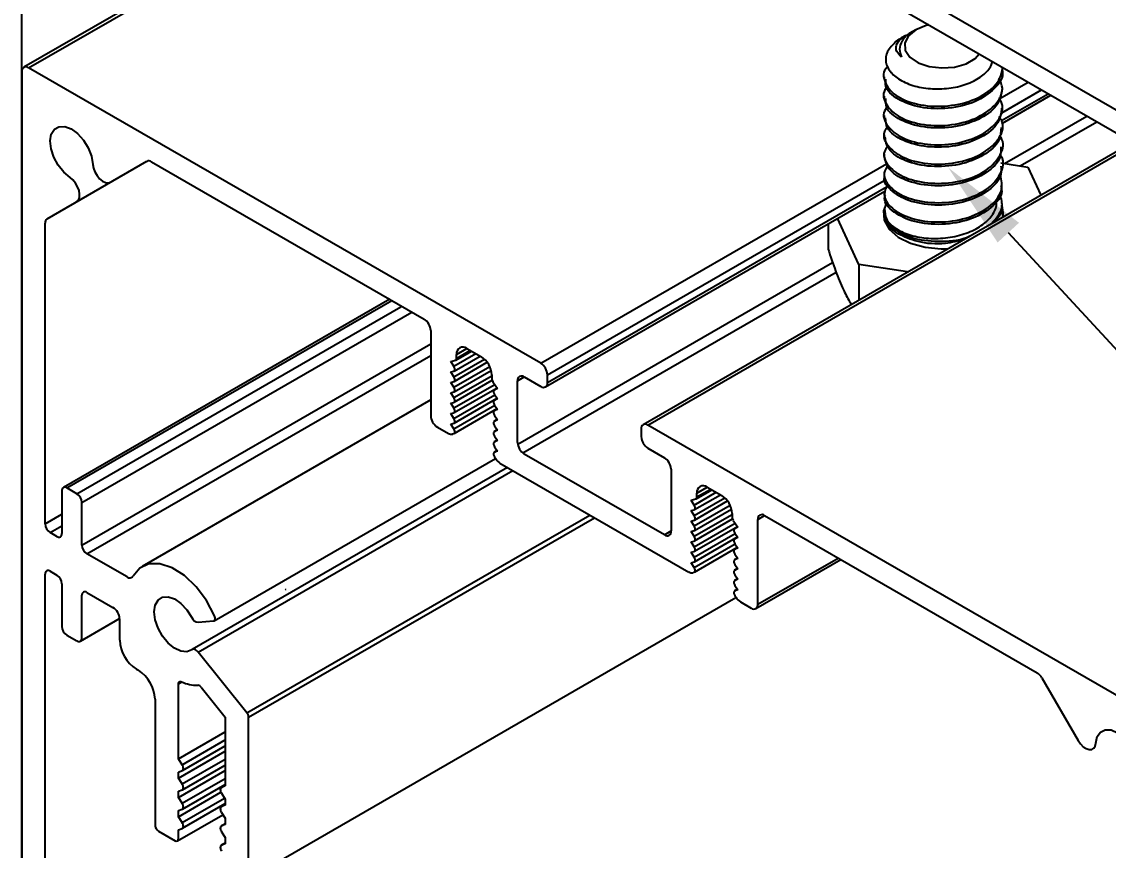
# Model space of a CAD drawing. Extents: x 0 to 7.14, y -9.39 to 0.
# Drawn here: x 0 to 2.299, y -6.387 to -4.632 of the extents above; entities that cross this region are included whole.
import ezdxf
from ezdxf import colors
from ezdxf.entities.mleader import LeaderData, LeaderLine
from ezdxf.math import Vec2, Vec3

# ---------------------------------------------------------------- set-up
doc = ezdxf.new("R2010")
doc.units = 0
doc.header["$LTSCALE"] = 0.5
doc.header["$MEASUREMENT"] = 0
for name, color, linetype in [('FAB DWG', 221, 'CONTINUOUS'), ('Hardware', 242, 'CONTINUOUS'), ('Housing', 150, 'CONTINUOUS'), ('Mounting', 4, 'CONTINUOUS')]:
    doc.layers.add(name, color=color, linetype=linetype)
doc.layers.add('Text-Unprinted', color=131, linetype='CONTINUOUS', plot=False)
doc.styles.add('LSAD_Standard', font='arial.ttf')

msp = doc.modelspace()

# ---------------------------------------------------------------- linework, layer by layer
at = {"layer": 'Hardware', "linetype": 'Continuous', "lineweight": 25, "transparency": 16777216}
for p, q in [((1.871, -4.6613), (1.862, -4.6665)), ((1.8921, -4.6491), (1.8841, -4.6537)), ((1.8254, -4.7491), (1.8254, -4.7542)), ((1.8254, -4.7899), (1.8254, -4.795)), ((1.8254, -4.8307), (1.8254, -4.8358)), ((1.8254, -4.8715), (1.8254, -4.8766)), ((1.8254, -4.9124), (1.8254, -4.9175)), ((2.0721, -4.9313), (2.1291, -4.9401)), ((2.1291, -4.9401), (2.1565, -4.9993)), ((1.8254, -4.9532), (1.8254, -4.9583)), ((1.8254, -4.9941), (1.8254, -4.9992)), ((1.8312, -5.0135), (1.8277, -5.0211)), ((1.7718, -5.1463), (1.7264, -5.0484)), ((1.7065, -5.0599), (1.7065, -5.1139)), ((1.8744, -5.1621), (1.7718, -5.1463)), ((1.7718, -5.1463), (1.7718, -5.2213))]:
    msp.add_line(p, q, dxfattribs=at)
at = {"layer": 'Hardware', "linetype": 'Continuous', "lineweight": 25, "transparency": 16777216, "flags": 128}
for points in [[(1.9197, -4.639), (1.9142, -4.64), (1.8921, -4.6491)], [(1.8495, -4.6749), (1.8572, -4.6694), (1.862, -4.6665)], [(1.8921, -4.6491), (1.8764, -4.6618), (1.8686, -4.6768), (1.8697, -4.6925), (1.8796, -4.7071), (1.8972, -4.719), (1.9205, -4.727), (1.947, -4.7302), (1.974, -4.7283), (1.9984, -4.7214), (2.0175, -4.7104), (2.026, -4.7004)], [(1.8277, -5.0211), (1.8241, -5.0325), (1.8253, -5.0524), (1.8358, -5.0715), (1.8547, -5.0882), (1.8808, -5.1013), (1.912, -5.1098), (1.9461, -5.1132), (1.9594, -5.1131)], [(2.0771, -5.0452), (2.0774, -5.0375), (2.076, -5.0289)]]:
    msp.add_lwpolyline(points, dxfattribs=at)
at = {"layer": 'Hardware', "linetype": 'Continuous', "lineweight": 25, "transparency": 16777216}
msp.add_arc((1.8809, -5.0333), 0.055, 174.8727, 240.5688, dxfattribs=at)
at = {"layer": 'Hardware', "transparency": 16777216}
for centre, radius, start, end in [((0.5597, -5.8123), 0.00108, 311.149, 14.3257), ((0.5572, -5.8346), 0.00144, 317.1649, 35.6534)]:
    msp.add_arc(centre, radius, start, end, dxfattribs=at)
at = {"layer": 'Hardware', "linetype": 'Continuous', "lineweight": 25, "transparency": 16777216}
for points, knots in [([(1.8622, -4.7071), (1.8581, -4.7032), (1.85, -4.6956), (1.8501, -4.6813), (1.8583, -4.6682), (1.8717, -4.6616), (1.8775, -4.6587)], [0, 0, 0, 0, 0.248486, 0.497111, 0.784357, 1, 1, 1, 1]), ([(1.8683, -4.6663), (1.8665, -4.6685), (1.8604, -4.6761), (1.8559, -4.6903), (1.8602, -4.7016), (1.8622, -4.7071)], [0, 0, 0, 0, 0.173065, 0.602206, 1, 1, 1, 1]), ([(1.8842, -4.654), (1.8835, -4.6543), (1.8761, -4.6574), (1.872, -4.6621), (1.8683, -4.6663)], [0, 0, 0, 0, 0.0987056, 1, 1, 1, 1]), ([(1.8495, -4.6749), (1.8429, -4.6815), (1.8297, -4.6948), (1.8267, -4.7181), (1.8373, -4.7399), (1.8608, -4.7582), (1.8937, -4.7707), (1.9324, -4.7756), (1.9718, -4.773), (2.0076, -4.7626), (2.0359, -4.7463), (2.0498, -4.7298), (2.0539, -4.7196), (2.0547, -4.7169)], [0, 0, 0, 0, 0.0806561, 0.1613137, 0.241697, 0.3197758, 0.3979113, 0.4738405, 0.5493658, 0.6235038, 0.6964334, 0.7687774, 0.794539, 0.794539, 0.794539, 0.794539]), ([(1.8335, -4.7271), (1.8329, -4.7276), (1.8217, -4.7366), (1.824, -4.7605), (1.8456, -4.7893), (1.8936, -4.8092), (1.9536, -4.8136), (2.013, -4.8012), (2.0586, -4.7741), (2.0735, -4.7474), (2.0756, -4.7318), (2.0758, -4.7291)], [0, 0, 0, 0, 0.0066711, 0.1229465, 0.2408585, 0.357174, 0.474197, 0.5916272, 0.7078168, 0.825676, 0.8503101, 0.8503101, 0.8503101, 0.8503101]), ([(2.0742, -4.7339), (2.0746, -4.7351), (2.0792, -4.7486), (2.0608, -4.7751), (2.0204, -4.8035), (1.9615, -4.8181), (1.9005, -4.8157), (1.852, -4.7978), (1.8258, -4.7743), (1.8282, -4.759), (1.8289, -4.7542)], [0, 0, 0, 0, 0.01509, 0.168288, 0.319617, 0.473055, 0.624955, 0.776856, 0.930294, 1, 1, 1, 1]), ([(1.8314, -4.7715), (1.8307, -4.7721), (1.8205, -4.7815), (1.8256, -4.8054), (1.8506, -4.8334), (1.9009, -4.8515), (1.9615, -4.8539), (2.0201, -4.8393), (2.0619, -4.8108), (2.0802, -4.7782), (2.0718, -4.7588), (2.0687, -4.7516)], [0, 0, 0, 0, 0.008509, 0.138267, 0.269833, 0.400081, 0.530329, 0.661895, 0.791653, 0.923013, 1, 1, 1, 1]), ([(2.0751, -4.7745), (2.0726, -4.7868), (2.0675, -4.8116), (2.0261, -4.8414), (1.9697, -4.858), (1.908, -4.8578), (1.8572, -4.8417), (1.8275, -4.8179), (1.8285, -4.8011), (1.8288, -4.7949)], [0, 0, 0, 0, 0.148769, 0.300176, 0.453714, 0.605172, 0.757553, 0.910463, 1, 1, 1, 1]), ([(1.8313, -4.8141), (1.8301, -4.8154), (1.8201, -4.8258), (1.8274, -4.8502), (1.8559, -4.8774), (1.9083, -4.8935), (1.9694, -4.8938), (2.0268, -4.8771), (2.0655, -4.8472), (2.0806, -4.8157), (2.0714, -4.798), (2.0685, -4.7924)], [0, 0, 0, 0, 0.018612, 0.149243, 0.281269, 0.412837, 0.543609, 0.676176, 0.806904, 0.938585, 1, 1, 1, 1]), ([(2.0737, -4.8152), (2.0724, -4.8259), (2.0696, -4.8492), (2.0323, -4.879), (1.9776, -4.8976), (1.9156, -4.8995), (1.8627, -4.8854), (1.8293, -4.8613), (1.8286, -4.8432), (1.8283, -4.8356)], [0, 0, 0, 0, 0.129153, 0.280844, 0.434218, 0.585441, 0.738415, 0.890621, 1, 1, 1, 1]), ([(1.8322, -4.8553), (1.8301, -4.8578), (1.82, -4.8696), (1.8295, -4.8949), (1.8617, -4.9211), (1.9159, -4.9353), (1.9773, -4.9334), (2.0332, -4.9147), (2.0686, -4.8835), (2.0809, -4.8531), (2.0713, -4.8373), (2.0689, -4.8332)], [0, 0, 0, 0, 0.034415, 0.165345, 0.296913, 0.429144, 0.559862, 0.692438, 0.823561, 0.954843, 1, 1, 1, 1]), ([(1.8333, -4.8955), (1.8303, -4.8995), (1.82, -4.9131), (1.8321, -4.9394), (1.8678, -4.9646), (1.9236, -4.9768), (1.985, -4.9727), (2.0392, -4.9521), (2.0712, -4.9197), (2.081, -4.8905), (2.0714, -4.8765), (2.0696, -4.874)], [0, 0, 0, 0, 0.054281, 0.185106, 0.315772, 0.447886, 0.578149, 0.709919, 0.841029, 0.971503, 1, 1, 1, 1]), ([(2.0726, -4.8561), (2.0723, -4.8651), (2.0716, -4.8868), (2.0382, -4.9165), (1.9853, -4.937), (1.9233, -4.9411), (1.8685, -4.9289), (1.8313, -4.9048), (1.8285, -4.8854), (1.8272, -4.8765)], [0, 0, 0, 0, 0.109379, 0.261585, 0.414559, 0.565782, 0.719156, 0.870847, 1, 1, 1, 1]), ([(2.0721, -4.897), (2.0724, -4.9044), (2.0734, -4.9244), (2.0437, -4.9537), (1.9929, -4.976), (1.9312, -4.9823), (1.8748, -4.9722), (1.8334, -4.9483), (1.8283, -4.9277), (1.8258, -4.9174)], [0, 0, 0, 0, 0.089537, 0.242447, 0.394828, 0.546286, 0.699824, 0.851231, 1, 1, 1, 1]), ([(1.8338, -4.9355), (1.8302, -4.9411), (1.8202, -4.9566), (1.8353, -4.984), (1.8742, -5.0079), (1.9315, -5.0181), (1.9926, -5.0118), (2.045, -4.9894), (2.0734, -4.9559), (2.081, -4.9278), (2.0716, -4.9156), (2.0708, -4.9146)], [0, 0, 0, 0, 0.073725, 0.204626, 0.33458, 0.466362, 0.596361, 0.727149, 0.858393, 0.988251, 1, 1, 1, 1]), ([(2.072, -4.9379), (2.0727, -4.9437), (2.0751, -4.962), (2.0489, -4.9908), (2.0004, -5.0148), (1.9394, -5.0233), (1.8805, -5.0151), (1.84, -4.9927), (1.8217, -4.9707), (1.8263, -4.9595), (1.8267, -4.9585)], [0, 0, 0, 0, 0.0697065, 0.2231443, 0.3750449, 0.5269454, 0.6803833, 0.8317116, 0.9849097, 1, 1, 1, 1]), ([(1.8336, -4.9755), (1.8297, -4.9827), (1.8204, -5.0001), (1.8388, -5.0284), (1.8808, -5.0509), (1.9393, -5.059), (2.0002, -5.0505), (2.0494, -5.0265), (2.078, -4.9921), (2.0736, -4.9679), (2.0714, -4.9563)], [0, 0, 0, 0, 0.093073, 0.224646, 0.354613, 0.486392, 0.61685, 0.747309, 0.879088, 1, 1, 1, 1]), ([(2.0723, -4.9789), (2.0732, -4.9829), (2.0767, -4.9995), (2.0536, -5.0276), (2.0077, -5.0533), (1.9473, -5.064), (1.8875, -5.0579), (1.8439, -5.037), (1.8231, -5.0143), (1.8272, -5.0017), (1.8279, -4.9993)], [0, 0, 0, 0, 0.049973, 0.203617, 0.355182, 0.507668, 0.660685, 0.812085, 0.965661, 1, 1, 1, 1]), ([(1.826, -5.0284), (1.8264, -5.0357), (1.8272, -5.0502), (1.8463, -5.0695), (1.8758, -5.0842), (1.9136, -5.0916), (1.9549, -5.0914), (1.9947, -5.083), (2.0288, -5.0672), (2.0524, -5.0461), (2.0641, -5.0255), (2.0624, -5.0131), (2.0619, -5.0091)], [0, 0, 0, 0, 0.109457, 0.218266, 0.326388, 0.4335, 0.539103, 0.644493, 0.747567, 0.850724, 0.951789, 1, 1, 1, 1]), ([(2.0521, -5.0596), (2.0618, -5.0489), (2.0796, -5.029), (2.0731, -5.007), (2.0701, -4.9968)], [0, 0, 0, 0, 0.539849, 1, 1, 1, 1]), ([(1.826, -5.0284), (1.8261, -5.036), (1.8261, -5.0512), (1.8468, -5.0745), (1.8881, -5.0939), (1.9461, -5.0988), (1.9909, -5.0946), (2.0066, -5.0858), (2.0072, -5.0855)], [0, 0, 0, 0, 0.159669, 0.322558, 0.544034, 0.767876, 0.990941, 1, 1, 1, 1]), ([(2.0732, -5.0197), (2.0739, -5.0222), (2.0777, -5.0346), (2.0674, -5.0462), (2.0591, -5.0555)], [0, 0, 0, 0, 0.199427, 1, 1, 1, 1]), ([(1.9941, -5.0931), (1.9812, -5.0966), (1.9497, -5.1051), (1.8952, -5.1006), (1.8673, -5.0875), (1.8538, -5.0813)], [0, 0, 0, 0, 0.26305, 0.646174, 1, 1, 1, 1]), ([(1.7065, -5.1139), (1.7118, -5.1298), (1.7225, -5.1619), (1.7336, -5.1874), (1.7391, -5.2003)], [0, 0, 0, 0, 0.495458, 1, 1, 1, 1]), ([(1.7391, -5.2003), (1.7399, -5.2019), (1.7454, -5.2135), (1.7508, -5.2228), (1.7554, -5.2308)], [0, 0, 0, 0, 0.1423992, 1, 1, 1, 1])]:
    msp.add_open_spline(points, degree=3, knots=knots, dxfattribs=at)
at = {"layer": 'Housing', "transparency": 16777216}
for p, q in [((1.0396, -4.1309), (0.0043, -4.7288)), ((0.0142, -4.7296), (1.0454, -4.1343)), ((1.0984, -5.3556), (0.0141, -4.7296)), ((0, -4.7378), (0, -7.9713)), ((2.07, -4.7947), (2.1297, -4.7602)), ((2.0743, -4.8249), (2.158, -4.7766)), ((2.0736, -4.8416), (2.1722, -4.7847)), ((2.0756, -4.8472), (2.178, -4.7881)), ((2.0798, -4.9325), (2.2539, -4.8319)), ((2.1133, -4.9376), (2.2751, -4.8442)), ((2.3506, -4.8877), (1.3153, -5.4856)), ((1.3252, -5.4864), (2.3564, -4.8911)), ((0.0536, -5.0497), (0.265, -4.9276)), ((0.2745, -4.9289), (0.8514, -5.2619)), ((1.0984, -5.3556), (1.8304, -4.933)), ((1.1126, -5.3801), (1.8253, -4.9686)), ((1.1126, -5.3964), (1.8301, -4.9822)), ((1.1083, -5.4053), (1.8266, -4.991)), ((0.0495, -5.6957), (0.0495, -5.0588)), ((1.0498, -5.5271), (1.7161, -5.1424)), ((1.0604, -5.5454), (1.7235, -5.1627)), ((0.7788, -5.22), (0.088, -5.6188)), ((0.0955, -5.6195), (0.7832, -5.2225)), ((0.1167, -5.6318), (0.8025, -5.2359)), ((0.1273, -5.6502), (0.8256, -5.247)), ((0.8655, -5.2864), (0.8655, -5.4661)), ((0.1273, -5.7407), (0.8655, -5.3145)), ((0.9186, -5.3487), (0.9516, -5.3297)), ((0.9203, -5.3369), (0.9422, -5.3242)), ((0.9203, -5.3451), (0.9493, -5.3283)), ((0.9422, -5.3242), (0.9727, -5.3418)), ((0.1379, -5.759), (0.8655, -5.339)), ((0.908, -5.3519), (0.918, -5.349)), ((0.9145, -5.362), (0.908, -5.3519)), ((0.9145, -5.362), (0.9611, -5.3351)), ((0.9145, -5.3841), (0.9792, -5.3467)), ((0.9149, -5.3719), (0.9698, -5.3402)), ((0.9149, -5.3939), (0.9851, -5.3534)), ((0.9203, -5.3451), (0.9203, -5.3369)), ((0.908, -5.374), (0.9143, -5.3721)), ((0.9145, -5.3841), (0.908, -5.374)), ((0.9145, -5.4061), (0.9904, -5.3623)), ((0.9149, -5.416), (0.9934, -5.3706)), ((0.9946, -5.3798), (0.9946, -5.388)), ((1.1126, -5.3964), (1.1126, -5.38)), ((0.908, -5.396), (0.9143, -5.3942)), ((0.9145, -5.4061), (0.908, -5.396)), ((0.9145, -5.4282), (0.9946, -5.3819)), ((0.9145, -5.4502), (1.0009, -5.4003)), ((0.9149, -5.438), (0.9954, -5.3916)), ((0.9969, -5.3945), (1.007, -5.4091)), ((1.0494, -5.3926), (1.0635, -5.3844)), ((1.0494, -5.5232), (1.0494, -5.3926)), ((1.0635, -5.3844), (1.0984, -5.4045)), ((0.908, -5.4181), (0.9143, -5.4162)), ((0.9145, -5.4282), (0.908, -5.4181)), ((0.9145, -5.4723), (1.0009, -5.4224)), ((0.9149, -5.4601), (1.0059, -5.4075)), ((1.0063, -5.4082), (1.0001, -5.4118)), ((1.0004, -5.4116), (1.0064, -5.4082)), ((1.007, -5.4091), (1.0004, -5.4116)), ((1.0007, -5.422), (1.007, -5.4311)), ((0.8655, -5.4331), (0.2548, -5.7857)), ((0.908, -5.4401), (0.9143, -5.4383)), ((0.9145, -5.4502), (0.908, -5.4401)), ((0.9145, -5.4943), (1.0009, -5.4444)), ((0.9149, -5.4821), (1.0059, -5.4296)), ((1.0063, -5.4302), (1.0001, -5.4339)), ((1.0004, -5.4337), (1.0064, -5.4303)), ((1.007, -5.4311), (1.0004, -5.4337)), ((1.0007, -5.444), (1.007, -5.4532)), ((0.908, -5.4622), (0.9143, -5.4603)), ((0.9145, -5.4723), (0.908, -5.4622)), ((0.9149, -5.5042), (1.0059, -5.4516)), ((1.0063, -5.4523), (1.0001, -5.4559)), ((1.0004, -5.4557), (1.0064, -5.4523)), ((1.007, -5.4532), (1.0004, -5.4557)), ((1.0007, -5.4661), (1.007, -5.4752)), ((0.8797, -5.4906), (0.9028, -5.5039)), ((0.908, -5.4842), (0.9143, -5.4824)), ((0.9145, -5.4943), (0.908, -5.4842)), ((1.0063, -5.4743), (1.0001, -5.4779)), ((1.0004, -5.4778), (1.0064, -5.4743)), ((1.007, -5.4752), (1.0004, -5.4778)), ((1.0007, -5.4881), (1.007, -5.4973)), ((1.311, -5.4946), (1.311, -5.5109)), ((2.4095, -6.1124), (1.3252, -5.4864)), ((0.9119, -5.5053), (0.9145, -5.5043)), ((1.0063, -5.4964), (1.0001, -5.5)), ((1.0063, -5.5184), (1.0001, -5.522)), ((1.0004, -5.4998), (1.0064, -5.4964)), ((1.007, -5.4973), (1.0004, -5.4998)), ((1.0004, -5.5219), (1.0064, -5.5184)), ((1.0007, -5.5102), (1.007, -5.5193)), ((1.0063, -5.5405), (1.0001, -5.5441)), ((1.007, -5.5193), (1.0004, -5.5219)), ((1.0004, -5.5439), (1.0064, -5.5405)), ((1.007, -5.5414), (1.0004, -5.5439)), ((1.0007, -5.5322), (1.007, -5.5414)), ((1.3252, -5.5354), (1.3601, -5.5556)), ((0.4073, -5.9006), (1.0024, -5.557)), ((1.0004, -5.5539), (1.003, -5.5579)), ((1.3601, -5.7189), (1.0635, -5.5477)), ((1.0282, -5.5763), (0.3603, -5.9618)), ((0.3731, -5.9673), (1.0393, -5.5827)), ((1.0121, -5.567), (1.4115, -5.7976)), ((1.3742, -5.5801), (1.3742, -5.7107)), ((0.0849, -5.6257), (0.0849, -5.7162)), ((0.1167, -5.6318), (0.0955, -5.6195)), ((1.4232, -5.6557), (1.4698, -5.6288)), ((1.4235, -5.6655), (1.4785, -5.6338)), ((1.4273, -5.6424), (1.4603, -5.6233)), ((1.429, -5.6305), (1.4509, -5.6179)), ((1.429, -5.6387), (1.458, -5.622)), ((1.429, -5.6387), (1.429, -5.6305)), ((1.4509, -5.6179), (1.4814, -5.6355)), ((0.1273, -5.7407), (0.1273, -5.6502)), ((1.4166, -5.6456), (1.4267, -5.6426)), ((1.4232, -5.6557), (1.4166, -5.6456)), ((1.4232, -5.6777), (1.4879, -5.6404)), ((1.4232, -5.6998), (1.4991, -5.656)), ((1.4235, -5.6876), (1.4938, -5.647)), ((0.0495, -5.6957), (0.0849, -5.6753)), ((0.4766, -6.096), (1.2025, -5.6769)), ((1.4166, -5.6676), (1.423, -5.6658)), ((1.4232, -5.6777), (1.4166, -5.6676)), ((1.4232, -5.7218), (1.5033, -5.6756)), ((1.4235, -5.7096), (1.5021, -5.6643)), ((1.5033, -5.6735), (1.5033, -5.6816)), ((1.5581, -5.6862), (1.5722, -5.678)), ((1.5722, -5.678), (2.1491, -6.0111)), ((0.0601, -5.7141), (0.0849, -5.6998)), ((0.4801, -6.1051), (1.2122, -5.6825)), ((1.4166, -5.6897), (1.423, -5.6878)), ((1.4232, -5.6998), (1.4166, -5.6897)), ((1.4232, -5.7439), (1.5096, -5.694)), ((1.4235, -5.7317), (1.504, -5.6852)), ((1.4235, -5.7537), (1.5146, -5.7012)), ((1.5056, -5.6882), (1.5156, -5.7027)), ((1.515, -5.7018), (1.5087, -5.7055)), ((1.5091, -5.7053), (1.515, -5.7019)), ((1.5156, -5.7027), (1.5091, -5.7053)), ((1.5581, -5.8658), (1.5581, -5.6862)), ((0.0742, -5.7223), (0.0601, -5.7141)), ((1.3601, -5.7189), (1.3742, -5.7107)), ((1.4166, -5.7117), (1.423, -5.7099)), ((1.4232, -5.7218), (1.4166, -5.7117)), ((1.4232, -5.7659), (1.5096, -5.716)), ((1.4235, -5.7758), (1.5146, -5.7232)), ((1.515, -5.7239), (1.5087, -5.7275)), ((1.5091, -5.7273), (1.515, -5.7239)), ((1.5156, -5.7248), (1.5091, -5.7273)), ((1.5093, -5.7156), (1.5156, -5.7248)), ((1.4166, -5.7338), (1.423, -5.7319)), ((1.4232, -5.7439), (1.4166, -5.7338)), ((1.4232, -5.788), (1.5096, -5.7381)), ((1.4235, -5.7978), (1.5146, -5.7453)), ((1.515, -5.7459), (1.5087, -5.7496)), ((1.5091, -5.7494), (1.515, -5.746)), ((1.5156, -5.7468), (1.5091, -5.7494)), ((1.5093, -5.7377), (1.5156, -5.7468)), ((0.2227, -5.808), (0.1379, -5.759)), ((1.4166, -5.7558), (1.423, -5.754)), ((1.4232, -5.7659), (1.4166, -5.7558)), ((1.515, -5.768), (1.5087, -5.7716)), ((1.5091, -5.7714), (1.515, -5.768)), ((1.5156, -5.7689), (1.5091, -5.7714)), ((1.5093, -5.7597), (1.5156, -5.7689)), ((1.5539, -5.875), (1.7337, -5.7712)), ((1.5581, -5.8658), (1.7278, -5.7679)), ((1.4166, -5.7779), (1.423, -5.776)), ((1.4232, -5.788), (1.4166, -5.7779)), ((1.515, -5.79), (1.5087, -5.7936)), ((1.5091, -5.7935), (1.515, -5.79)), ((1.5156, -5.7909), (1.5091, -5.7935)), ((1.5093, -5.7818), (1.5156, -5.7909)), ((0.0495, -7.8733), (0.0495, -5.8019)), ((0.0601, -5.7958), (0.0742, -5.8039)), ((1.4206, -5.799), (1.4232, -5.798)), ((1.515, -5.8121), (1.5087, -5.8157)), ((1.5091, -5.8155), (1.515, -5.8121)), ((1.5156, -5.813), (1.5091, -5.8155)), ((1.5093, -5.8038), (1.5156, -5.813)), ((0.0849, -5.8223), (0.0849, -5.9128)), ((0.1379, -5.8407), (0.193, -5.8725)), ((1.515, -5.8341), (1.5087, -5.8377)), ((1.5091, -5.8376), (1.515, -5.8341)), ((1.5156, -5.835), (1.5091, -5.8376)), ((1.5093, -5.8259), (1.5156, -5.835)), ((0.1273, -5.9373), (0.1273, -5.8468)), ((0.4759, -6.4491), (1.5115, -5.8513)), ((1.5091, -5.8476), (1.5117, -5.8516)), ((1.5208, -5.8607), (1.5439, -5.874)), ((0.1242, -5.9442), (0.2071, -5.8963)), ((0.2071, -5.897), (0.2071, -5.9102)), ((0.2071, -5.897), (0.2071, -5.9419)), ((0.3731, -5.904), (0.4059, -5.901)), ((0.0955, -5.9312), (0.1167, -5.9434)), ((0.4766, -6.096), (0.3731, -5.9673)), ((0.2425, -6.0031), (0.2467, -6.0056)), ((2.1591, -6.0216), (2.2357, -6.1544)), ((0.3316, -6.0345), (0.3387, -6.0303)), ((0.3316, -6.1934), (0.3316, -6.0345)), ((0.3796, -6.0414), (0.4306, -6.1048)), ((0.2821, -6.0668), (0.2821, -6.3338)), ((0.4306, -6.1048), (0.4306, -6.2505)), ((0.4801, -6.44), (0.4801, -6.1051)), ((0.3316, -6.1934), (0.4306, -6.1362)), ((0.3395, -6.2056), (0.4306, -6.1529)), ((0.3316, -6.2342), (0.4306, -6.1771)), ((0.3399, -6.2178), (0.4306, -6.1655)), ((0.3395, -6.2056), (0.3316, -6.1934)), ((0.3395, -6.2464), (0.4306, -6.1938)), ((0.3399, -6.2587), (0.4306, -6.2063)), ((0.3316, -6.275), (0.4306, -6.2179)), ((0.3316, -6.2211), (0.3395, -6.2181)), ((0.3316, -6.2342), (0.3316, -6.2211)), ((0.3395, -6.2464), (0.3316, -6.2342)), ((0.3395, -6.2872), (0.4306, -6.2346)), ((0.3399, -6.2995), (0.4306, -6.2472)), ((0.4306, -6.249), (0.4223, -6.2538)), ((0.4227, -6.2536), (0.4306, -6.2491)), ((0.4306, -6.2505), (0.4227, -6.2536)), ((0.3316, -6.262), (0.3395, -6.2589)), ((0.3316, -6.275), (0.3316, -6.262)), ((0.3316, -6.3159), (0.4215, -6.2639)), ((0.3395, -6.2872), (0.3316, -6.275)), ((0.3395, -6.328), (0.4292, -6.2762)), ((0.4227, -6.2661), (0.4306, -6.2783)), ((0.3316, -6.3028), (0.3395, -6.2997)), ((0.3399, -6.3403), (0.4306, -6.288)), ((0.4306, -6.2899), (0.4223, -6.2947)), ((0.4227, -6.2944), (0.4306, -6.2899)), ((0.4306, -6.2914), (0.4227, -6.2944)), ((0.4306, -6.2783), (0.4306, -6.2914)), ((0.3295, -6.367), (0.4257, -6.3115)), ((0.3316, -6.3159), (0.3316, -6.3028)), ((0.3395, -6.328), (0.3316, -6.3159)), ((0.4227, -6.307), (0.4306, -6.3191)), ((0.4306, -6.3191), (0.4306, -6.3322)), ((0.2892, -6.3461), (0.3245, -6.3665)), ((0.3316, -6.3436), (0.3395, -6.3405)), ((0.3316, -6.3624), (0.3316, -6.3436)), ((0.4306, -6.3307), (0.4223, -6.3355)), ((0.4227, -6.3353), (0.4306, -6.3307)), ((0.4306, -6.3322), (0.4227, -6.3353)), ((0.4227, -6.3478), (0.4306, -6.3599)), ((0.4306, -6.3599), (0.4306, -6.373)), ((0.4306, -6.3715), (0.4223, -6.3763)), ((0.4227, -6.3761), (0.4306, -6.3716)), ((0.4306, -6.373), (0.4227, -6.3761))]:
    msp.add_line(p, q, dxfattribs=at)
at = {"layer": 'Housing', "transparency": 16777216, "flags": 128}
for points in [[(0.1022, -4.9624), (0.0888, -4.9511), (0.0769, -4.9363), (0.0677, -4.9192), (0.0619, -4.9015), (0.0601, -4.8847), (0.0625, -4.8705), (0.0689, -4.8601), (0.0786, -4.8545), (0.0908, -4.8542), (0.1043, -4.8592), (0.1179, -4.8691), (0.1304, -4.883), (0.1405, -4.8995), (0.1475, -4.9172), (0.1505, -4.9345)], [(0.1505, -4.9345), (0.1518, -4.9423), (0.1548, -4.9503), (0.1592, -4.958), (0.1647, -4.9646), (0.1708, -4.9696), (0.177, -4.9727), (0.1829, -4.9736), (0.1879, -4.9721)], [(0.1161, -5.0136), (0.1199, -5.01), (0.122, -5.0045), (0.1225, -4.9975), (0.1212, -4.9897), (0.1182, -4.9817), (0.1137, -4.974), (0.1083, -4.9674), (0.1022, -4.9624)], [(0.9143, -5.3721), (0.9152, -5.3716), (0.9159, -5.3708), (0.9164, -5.3697), (0.9165, -5.3684), (0.9164, -5.3669), (0.916, -5.3652), (0.9154, -5.3636), (0.9145, -5.362)], [(0.9143, -5.3942), (0.9152, -5.3937), (0.9159, -5.3929), (0.9164, -5.3918), (0.9165, -5.3904), (0.9164, -5.3889), (0.916, -5.3873), (0.9154, -5.3856), (0.9145, -5.3841)], [(0.9143, -5.4162), (0.9152, -5.4157), (0.9159, -5.4149), (0.9164, -5.4138), (0.9165, -5.4125), (0.9164, -5.4109), (0.916, -5.4093), (0.9154, -5.4077), (0.9145, -5.4061)], [(1.0004, -5.4116), (0.9996, -5.4122), (0.9989, -5.4131), (0.9985, -5.4142), (0.9984, -5.4156), (0.9986, -5.4172), (0.999, -5.4188), (0.9997, -5.4205), (1.0007, -5.422)], [(0.9143, -5.4383), (0.9152, -5.4378), (0.9159, -5.437), (0.9164, -5.4359), (0.9165, -5.4345), (0.9164, -5.433), (0.916, -5.4314), (0.9154, -5.4297), (0.9145, -5.4282)], [(1.0004, -5.4337), (0.9996, -5.4342), (0.9989, -5.4351), (0.9985, -5.4363), (0.9984, -5.4377), (0.9986, -5.4392), (0.999, -5.4409), (0.9997, -5.4425), (1.0007, -5.444)], [(0.9143, -5.4603), (0.9152, -5.4598), (0.9159, -5.459), (0.9164, -5.4579), (0.9165, -5.4566), (0.9164, -5.455), (0.916, -5.4534), (0.9154, -5.4518), (0.9145, -5.4502)], [(0.9143, -5.4824), (0.9152, -5.4819), (0.9159, -5.4811), (0.9164, -5.48), (0.9165, -5.4786), (0.9164, -5.4771), (0.916, -5.4755), (0.9154, -5.4738), (0.9145, -5.4723)], [(1.0004, -5.4557), (0.9996, -5.4563), (0.9989, -5.4572), (0.9985, -5.4583), (0.9984, -5.4597), (0.9986, -5.4613), (0.999, -5.4629), (0.9997, -5.4645), (1.0007, -5.4661)], [(0.9145, -5.5043), (0.9154, -5.5038), (0.916, -5.5029), (0.9164, -5.5018), (0.9165, -5.5005), (0.9164, -5.499), (0.916, -5.4974), (0.9154, -5.4958), (0.9145, -5.4943)], [(1.0004, -5.4778), (0.9996, -5.4783), (0.9989, -5.4792), (0.9985, -5.4804), (0.9984, -5.4818), (0.9986, -5.4833), (0.999, -5.485), (0.9997, -5.4866), (1.0007, -5.4881)], [(1.0004, -5.4998), (0.9996, -5.5004), (0.9989, -5.5013), (0.9985, -5.5024), (0.9984, -5.5038), (0.9986, -5.5054), (0.999, -5.507), (0.9997, -5.5086), (1.0007, -5.5102)], [(1.0004, -5.5219), (0.9996, -5.5224), (0.9989, -5.5233), (0.9985, -5.5245), (0.9984, -5.5259), (0.9986, -5.5274), (0.999, -5.5291), (0.9997, -5.5307), (1.0007, -5.5322)], [(1.0004, -5.5439), (0.9996, -5.5445), (0.9989, -5.5453), (0.9985, -5.5464), (0.9984, -5.5478), (0.9985, -5.5492), (0.9989, -5.5508), (0.9996, -5.5524), (1.0004, -5.5539)], [(1.423, -5.6658), (1.4239, -5.6653), (1.4246, -5.6645), (1.425, -5.6634), (1.4252, -5.662), (1.4251, -5.6605), (1.4247, -5.6589), (1.4241, -5.6573), (1.4232, -5.6557)], [(1.423, -5.6878), (1.4239, -5.6873), (1.4246, -5.6865), (1.425, -5.6854), (1.4252, -5.6841), (1.4251, -5.6826), (1.4247, -5.6809), (1.4241, -5.6793), (1.4232, -5.6777)], [(1.423, -5.7099), (1.4239, -5.7094), (1.4246, -5.7086), (1.425, -5.7075), (1.4252, -5.7061), (1.4251, -5.7046), (1.4247, -5.703), (1.4241, -5.7013), (1.4232, -5.6998)], [(1.423, -5.7319), (1.4239, -5.7314), (1.4246, -5.7306), (1.425, -5.7295), (1.4252, -5.7282), (1.4251, -5.7266), (1.4247, -5.725), (1.4241, -5.7234), (1.4232, -5.7218)], [(1.5091, -5.7053), (1.5082, -5.7058), (1.5076, -5.7067), (1.5072, -5.7079), (1.5071, -5.7093), (1.5073, -5.7108), (1.5077, -5.7125), (1.5084, -5.7141), (1.5093, -5.7156)], [(1.423, -5.754), (1.4239, -5.7535), (1.4246, -5.7527), (1.425, -5.7516), (1.4252, -5.7502), (1.4251, -5.7487), (1.4247, -5.7471), (1.4241, -5.7454), (1.4232, -5.7439)], [(1.5091, -5.7273), (1.5082, -5.7279), (1.5076, -5.7288), (1.5072, -5.7299), (1.5071, -5.7313), (1.5073, -5.7329), (1.5077, -5.7345), (1.5084, -5.7361), (1.5093, -5.7377)], [(1.423, -5.776), (1.4239, -5.7755), (1.4246, -5.7747), (1.425, -5.7736), (1.4252, -5.7723), (1.4251, -5.7707), (1.4247, -5.7691), (1.4241, -5.7675), (1.4232, -5.7659)], [(1.5091, -5.7494), (1.5082, -5.7499), (1.5076, -5.7508), (1.5072, -5.752), (1.5071, -5.7534), (1.5073, -5.7549), (1.5077, -5.7566), (1.5084, -5.7582), (1.5093, -5.7597)], [(1.5091, -5.7714), (1.5082, -5.772), (1.5076, -5.7729), (1.5072, -5.774), (1.5071, -5.7754), (1.5073, -5.777), (1.5077, -5.7786), (1.5084, -5.7802), (1.5093, -5.7818)], [(0.4082, -5.8907), (0.3908, -5.8582), (0.3689, -5.8291), (0.3441, -5.8053), (0.318, -5.7886), (0.2925, -5.7801), (0.2692, -5.7802), (0.2497, -5.7891), (0.2354, -5.8061)], [(1.4232, -5.798), (1.424, -5.7974), (1.4247, -5.7966), (1.4251, -5.7955), (1.4252, -5.7941), (1.4251, -5.7926), (1.4247, -5.7911), (1.424, -5.7895), (1.4232, -5.788)], [(1.5091, -5.7935), (1.5082, -5.794), (1.5076, -5.7949), (1.5072, -5.7961), (1.5071, -5.7975), (1.5073, -5.799), (1.5077, -5.8007), (1.5084, -5.8023), (1.5093, -5.8038)], [(1.5091, -5.8155), (1.5082, -5.8161), (1.5076, -5.817), (1.5072, -5.8181), (1.5071, -5.8195), (1.5073, -5.8211), (1.5077, -5.8227), (1.5084, -5.8243), (1.5093, -5.8259)], [(1.5091, -5.8376), (1.5082, -5.8381), (1.5076, -5.8389), (1.5072, -5.8401), (1.5071, -5.8414), (1.5072, -5.8429), (1.5076, -5.8445), (1.5082, -5.8461), (1.5091, -5.8476)], [(0.3598, -5.9622), (0.3493, -5.9664), (0.3368, -5.9653), (0.3231, -5.959), (0.3098, -5.948), (0.2978, -5.9334), (0.2884, -5.9165), (0.2824, -5.8989), (0.2803, -5.8821), (0.2824, -5.8677), (0.2884, -5.8569), (0.2978, -5.8509), (0.3098, -5.8501), (0.3231, -5.8546), (0.3368, -5.864), (0.3493, -5.8774), (0.3598, -5.8937)], [(0.4059, -5.901), (0.4071, -5.9007), (0.408, -5.9), (0.4088, -5.899), (0.4092, -5.8977), (0.4094, -5.8961), (0.4093, -5.8944), (0.4089, -5.8925), (0.4082, -5.8907)], [(0.3731, -5.9673), (0.3714, -5.9654), (0.3697, -5.9639), (0.3678, -5.9626), (0.366, -5.9617), (0.3643, -5.9613), (0.3626, -5.9612), (0.3611, -5.9615), (0.3598, -5.9622)], [(0.3316, -6.0345), (0.3317, -6.0331), (0.3321, -6.0318), (0.3326, -6.0308), (0.3334, -6.0301), (0.3343, -6.0296), (0.3354, -6.0294), (0.3366, -6.0295), (0.3378, -6.0299)], [(2.2731, -6.1598), (2.2761, -6.1461), (2.2831, -6.1364), (2.2932, -6.1316), (2.3057, -6.1321), (2.3193, -6.1379), (2.3328, -6.1485), (2.345, -6.1629), (2.3547, -6.1797), (2.3611, -6.1974), (2.3635, -6.2144), (2.3617, -6.2292), (2.356, -6.2402), (2.3467, -6.2466), (2.3348, -6.2478), (2.3214, -6.2435)], [(2.2357, -6.1544), (2.2407, -6.1616), (2.2466, -6.1675), (2.2528, -6.1716), (2.2589, -6.1735), (2.2644, -6.1733), (2.2688, -6.1707), (2.2718, -6.1661), (2.2731, -6.1598)], [(0.3395, -6.2181), (0.3405, -6.2174), (0.3413, -6.2163), (0.3418, -6.2149), (0.342, -6.2133), (0.3418, -6.2114), (0.3413, -6.2094), (0.3405, -6.2075), (0.3395, -6.2056)], [(0.3395, -6.2589), (0.3405, -6.2582), (0.3413, -6.2572), (0.3418, -6.2558), (0.342, -6.2541), (0.3418, -6.2522), (0.3413, -6.2503), (0.3405, -6.2483), (0.3395, -6.2464)], [(0.4227, -6.2536), (0.4217, -6.2543), (0.4209, -6.2553), (0.4204, -6.2567), (0.4202, -6.2584), (0.4204, -6.2603), (0.4209, -6.2622), (0.4217, -6.2642), (0.4227, -6.2661)], [(0.3395, -6.2997), (0.3405, -6.299), (0.3413, -6.298), (0.3418, -6.2966), (0.342, -6.2949), (0.3418, -6.2931), (0.3413, -6.2911), (0.3405, -6.2891), (0.3395, -6.2872)], [(0.4227, -6.2944), (0.4217, -6.2951), (0.4209, -6.2962), (0.4204, -6.2976), (0.4202, -6.2992), (0.4204, -6.3011), (0.4209, -6.3031), (0.4217, -6.3051), (0.4227, -6.307)], [(0.3395, -6.3405), (0.3405, -6.3399), (0.3413, -6.3388), (0.3418, -6.3374), (0.342, -6.3357), (0.3418, -6.3339), (0.3413, -6.3319), (0.3405, -6.3299), (0.3395, -6.328)], [(0.4227, -6.3353), (0.4217, -6.3359), (0.4209, -6.337), (0.4204, -6.3384), (0.4202, -6.3401), (0.4204, -6.3419), (0.4209, -6.3439), (0.4217, -6.3459), (0.4227, -6.3478)], [(0.4227, -6.3761), (0.4217, -6.3768), (0.4209, -6.3778), (0.4204, -6.3792), (0.4202, -6.3809), (0.4204, -6.3828), (0.4209, -6.3847), (0.4217, -6.3867), (0.4227, -6.3886)]]:
    msp.add_lwpolyline(points, dxfattribs=at)
at = {"layer": 'Housing', "transparency": 16777216}
for centre, radius, start, end in [((0.0086, -4.7364), 0.00873, 50.7967, 189.214), ((0.2686, -4.9371), 0.0101, 54.3815, 114.3139), ((0.0595, -5.0578), 0.0101, 125.6982, 185.6204), ((0.8348, -5.2878), 0.0307, 2.6055, 57.3945), ((0.9336, -5.3347), 0.0135, 50.7969, 189.2141), ((0.9166, -5.3456), 0.00371, 292.5514, 7.6417), ((0.9471, -5.382), 0.0476, 2.6055, 57.3945), ((1.0819, -5.3814), 0.0307, 2.6055, 57.3945), ((1.0066, -5.3875), 0.012, 182.3555, 215.7763), ((1.058, -5.3912), 0.00873, 50.7969, 189.2141), ((1.104, -5.3978), 0.00873, 230.7967, 9.2139), ((0.8962, -5.4647), 0.0307, 182.6055, 237.3945), ((1.3196, -5.4932), 0.00873, 50.7967, 189.214), ((0.9089, -5.4951), 0.0107, 235.5961, 286.5608), ((1.3417, -5.5095), 0.0307, 182.6055, 237.3946), ((1.0801, -5.5218), 0.0307, 182.6055, 237.3945), ((1.0268, -5.5432), 0.028, 211.8168, 238.3212), ((1.3435, -5.5815), 0.0307, 2.6055, 57.3945), ((0.0913, -5.6246), 0.00655, 50.7967, 189.214), ((0.1043, -5.6512), 0.0231, 2.6055, 57.3947), ((1.4423, -5.6284), 0.0135, 50.7966, 189.214), ((1.4253, -5.6392), 0.00371, 292.5514, 7.6417), ((1.4557, -5.6756), 0.0476, 2.6055, 57.3945), ((1.5667, -5.6848), 0.00873, 50.7967, 189.214), ((0.0725, -5.6947), 0.0231, 182.6055, 237.3945), ((1.5153, -5.6811), 0.012, 182.3555, 215.7764), ((0.0784, -5.7172), 0.00655, 230.7961, 9.2139), ((1.3656, -5.7121), 0.00873, 230.7967, 9.214), ((0.1503, -5.7396), 0.0231, 182.6055, 237.3945), ((0.056, -5.8009), 0.00655, 50.7964, 189.214), ((0.0618, -5.8234), 0.0231, 2.6055, 57.3945), ((0.2282, -5.8014), 0.0086, 229.9538, 326.962), ((1.4175, -5.7887), 0.0107, 235.5963, 286.5599), ((0.1337, -5.8458), 0.00655, 50.7969, 189.2141), ((1.5355, -5.8368), 0.028, 211.8168, 238.3212), ((0.1764, -5.8984), 0.0307, 2.6055, 57.3945), ((1.5494, -5.8672), 0.00873, 230.7967, 9.214), ((0.3751, -5.8876), 0.0165, 201.6575, 263.0713), ((0.1079, -5.9117), 0.0231, 182.6055, 237.3943), ((0.1208, -5.9383), 0.00655, 230.7967, 9.214), ((0.2839, -5.9384), 0.0768, 182.6055, 237.3945), ((0.2053, -6.0703), 0.0768, 2.6055, 57.3945), ((2.1338, -6.0356), 0.0289, 28.8556, 58.0453), ((0.3715, -5.957), 0.0804, 245.2098, 270.8907), ((0.3719, -6.0466), 0.00936, 33.898, 84.4976), ((0.4648, -6.1058), 0.0153, 2.6394, 39.7722), ((0.2974, -6.3331), 0.0154, 182.6055, 237.3943), ((0.3273, -6.3631), 0.00437, 230.7967, 9.2141)]:
    msp.add_arc(centre, radius, start, end, dxfattribs=at)
at = {"layer": 'Housing', "color": 1, "transparency": 16777216}
msp.add_open_spline([(2.2524, -3.3817), (3.4098, -3.9553), (3.6276, -4.5844), (3.6418, -5.2256)], degree=3, dxfattribs=at)
at = {"layer": 'Mounting', "transparency": 16777216}
for p, q in [((0.3374, -3.6767), (2.3613, -4.8451)), ((0.3374, -3.7256), (2.3613, -4.8939))]:
    msp.add_line(p, q, dxfattribs=at)
at = {"layer": 'Text-Unprinted', "ltscale": 0.5, "transparency": 16777216}
msp.add_lwpolyline([(0, 0), (4.9925, 0), (4.9925, -9.3805), (0, -9.3805)], close=True, dxfattribs=at)

# ---------------------------------------------------------------- leaders
at = {"layer": 'FAB DWG', "ltscale": 0.5, "transparency": 16777216}
ml = msp.add_multileader_mtext('Standard', dxfattribs=at)
ml.set_content('\\A1;1/4-20 x {\\H0.7x;\\S7/16;}" BOLT\\P(HW92240)', color=256, style='LSAD_Standard')
ml.set_leader_properties()
ml.build(insert=Vec2(0, 0))
ml.multileader.update_dxf_attribs({"text_left_attachment_type": 2, "dogleg_length": 0.36, "arrow_head_size": 0.1875})
ctx = ml.context
ctx.base_point, ctx.char_height, ctx.arrow_head_size, ctx.landing_gap_size, ctx.plane_origin = Vec3(2.7845, -5.5334), 0.1875, 0.1875, 0.09, Vec3(0.7316, 11.35)
ctx.left_attachment = 2
notes = []
notes.append((ctx, [(0, (1, 1, 0), (2.5073, -5.5334), (1, 0), 0.2772, [(0, [(1.9608, -4.9411)], 0, [])])]))
ctx.mtext.insert, ctx.mtext.width, ctx.mtext.defined_height, ctx.mtext.flow_direction = Vec3(2.8745, -5.2256), 3.872351, 0.6491, 5
for ctx, leaders in notes:
    for number, flags, end, landing, length, lines in leaders:
        leader = LeaderData()
        leader.index, (leader.has_last_leader_line, leader.has_dogleg_vector, leader.attachment_direction) = number, flags
        leader.last_leader_point, leader.dogleg_vector, leader.dogleg_length = Vec3(end), Vec3(landing), length
        for number, points, colour, breaks in lines:
            line = LeaderLine()
            line.index, line.vertices, line.color, line.breaks = number, Vec3.list(points), colors.encode_raw_color(colour), breaks
            leader.lines.append(line)
        ctx.leaders.append(leader)

doc.saveas('drawing.dxf')
